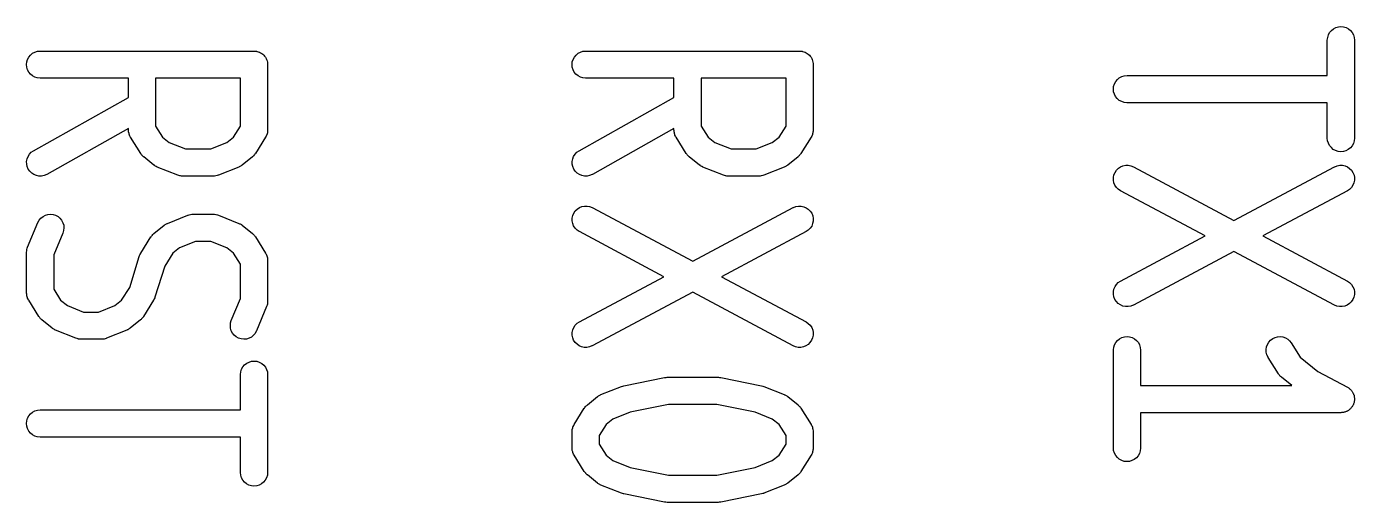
# Model space of a CAD drawing. Extents: x 100 to 142.1, y -108.7 to -91.2.
# Drawn here: x 135.88 to 142.09, y -93.37 to -91.15 of the extents above; entities that cross this region are included whole.
import ezdxf

# ---------------------------------------------------------------- set-up
doc = ezdxf.new("R2010")
doc.units = 0
doc.header["$MEASUREMENT"] = 0
doc.layers.add('BLACK', color=7, linetype='CONTINUOUS')

msp = doc.modelspace()

# ---------------------------------------------------------------- linework, layer by layer
at = {"layer": 'BLACK', "linetype": 'CONTINUOUS'}
for p, q in [((141.969, -91.1897), (141.975, -91.1789)), ((141.975, -91.1789), (141.983, -91.1694)), ((141.983, -91.1694), (141.993, -91.1616)), ((141.993, -91.1616), (142.004, -91.1559)), ((142.004, -91.1559), (142.016, -91.1524)), ((142.016, -91.1524), (142.028, -91.1512)), ((142.028, -91.1512), (142.04, -91.1525)), ((142.04, -91.1525), (142.052, -91.1562)), ((142.052, -91.1562), (142.063, -91.1621)), ((142.063, -91.1621), (142.073, -91.17)), ((142.073, -91.17), (142.081, -91.1796)), ((142.081, -91.1796), (142.086, -91.1905)), ((141.964, -91.2139), (141.966, -91.2015)), ((141.964, -91.2147), (141.964, -91.2139)), ((141.964, -91.3798), (141.964, -91.2147)), ((141.966, -91.2015), (141.969, -91.1897)), ((142.086, -91.1905), (142.09, -91.2024)), ((142.09, -91.2024), (142.091, -91.2147)), ((142.091, -91.2147), (142.091, -91.6719)), ((135.885, -91.3163), (135.889, -91.3044)), ((135.889, -91.3044), (135.895, -91.2935)), ((135.895, -91.2935), (135.903, -91.284)), ((135.903, -91.284), (135.912, -91.2761)), ((135.912, -91.2761), (135.923, -91.2703)), ((135.923, -91.2703), (135.935, -91.2667)), ((135.935, -91.2667), (135.948, -91.2655)), ((135.948, -91.2655), (136.948, -91.2655)), ((136.948, -91.2655), (136.948, -91.2655)), ((136.948, -91.2655), (136.948, -91.2655)), ((136.948, -91.2655), (136.949, -91.2655)), ((136.948, -91.2655), (136.948, -91.2655)), ((136.949, -91.2655), (136.954, -91.2662)), ((136.954, -91.2662), (136.96, -91.2668)), ((136.96, -91.2668), (136.961, -91.2669)), ((136.961, -91.2669), (136.961, -91.2669)), ((136.961, -91.2669), (136.967, -91.2687)), ((136.967, -91.2687), (136.972, -91.2705)), ((136.972, -91.2705), (136.972, -91.2706)), ((136.972, -91.2706), (136.973, -91.2707)), ((136.973, -91.2707), (136.978, -91.2735)), ((136.978, -91.2735), (136.983, -91.2764)), ((136.983, -91.2764), (136.983, -91.2765)), ((136.983, -91.2765), (136.983, -91.2766)), ((136.983, -91.2766), (136.988, -91.2805)), ((136.988, -91.2805), (136.993, -91.2843)), ((136.993, -91.2843), (136.993, -91.2845)), ((136.993, -91.2845), (136.993, -91.2846)), ((136.993, -91.2846), (136.997, -91.2893)), ((136.997, -91.2893), (137.001, -91.2939)), ((137.001, -91.2939), (137.001, -91.2941)), ((137.001, -91.2941), (137.001, -91.2943)), ((137.001, -91.2943), (137.004, -91.2996)), ((137.004, -91.2996), (137.006, -91.3048)), ((137.006, -91.3048), (137.006, -91.305)), ((138.435, -91.3163), (138.439, -91.3044)), ((138.439, -91.3044), (138.445, -91.2935)), ((138.445, -91.2935), (138.453, -91.284)), ((138.453, -91.284), (138.462, -91.2761)), ((138.462, -91.2761), (138.473, -91.2703)), ((138.473, -91.2703), (138.485, -91.2667)), ((138.485, -91.2667), (138.498, -91.2655)), ((138.498, -91.2655), (139.498, -91.2655)), ((139.498, -91.2655), (139.498, -91.2655)), ((139.498, -91.2655), (139.498, -91.2655)), ((139.498, -91.2655), (139.499, -91.2655)), ((139.498, -91.2655), (139.498, -91.2655)), ((139.499, -91.2655), (139.504, -91.2662)), ((139.504, -91.2662), (139.51, -91.2668)), ((139.51, -91.2668), (139.511, -91.2669)), ((139.511, -91.2669), (139.511, -91.2669)), ((139.511, -91.2669), (139.517, -91.2687)), ((139.517, -91.2687), (139.522, -91.2705)), ((139.522, -91.2705), (139.522, -91.2706)), ((139.522, -91.2706), (139.523, -91.2707)), ((139.523, -91.2707), (139.528, -91.2735)), ((139.528, -91.2735), (139.533, -91.2764)), ((139.533, -91.2764), (139.533, -91.2765)), ((139.533, -91.2765), (139.533, -91.2766)), ((139.533, -91.2766), (139.538, -91.2805)), ((139.538, -91.2805), (139.543, -91.2843)), ((139.543, -91.2843), (139.543, -91.2845)), ((139.543, -91.2845), (139.543, -91.2846)), ((139.543, -91.2846), (139.547, -91.2893)), ((139.547, -91.2893), (139.551, -91.2939)), ((139.551, -91.2939), (139.551, -91.2941)), ((139.551, -91.2941), (139.551, -91.2943)), ((139.551, -91.2943), (139.554, -91.2996)), ((139.554, -91.2996), (139.556, -91.3048)), ((139.556, -91.3048), (139.556, -91.305)), ((135.884, -91.3286), (135.885, -91.3163)), ((135.885, -91.3409), (135.884, -91.3286)), ((135.889, -91.3528), (135.885, -91.3409)), ((135.894, -91.3638), (135.889, -91.3528)), ((135.902, -91.3735), (135.894, -91.3638)), ((137.006, -91.305), (137.006, -91.3052)), ((137.006, -91.3052), (137.008, -91.3109)), ((137.008, -91.3109), (137.01, -91.3167)), ((137.01, -91.3167), (137.01, -91.3169)), ((137.01, -91.3169), (137.01, -91.3171)), ((137.01, -91.3171), (137.011, -91.323)), ((137.011, -91.323), (137.011, -91.329)), ((137.011, -91.329), (137.011, -91.6338)), ((138.434, -91.3286), (138.435, -91.3163)), ((138.435, -91.3409), (138.434, -91.3286)), ((138.439, -91.3528), (138.435, -91.3409)), ((138.444, -91.3638), (138.439, -91.3528)), ((138.452, -91.3735), (138.444, -91.3638)), ((139.556, -91.305), (139.556, -91.3052)), ((139.556, -91.3052), (139.558, -91.3109)), ((139.558, -91.3109), (139.56, -91.3167)), ((139.56, -91.3167), (139.56, -91.3169)), ((139.56, -91.3169), (139.56, -91.3171)), ((139.56, -91.3171), (139.561, -91.323)), ((139.561, -91.323), (139.561, -91.329)), ((139.561, -91.329), (139.561, -91.6338)), ((135.912, -91.3814), (135.902, -91.3735)), ((135.923, -91.3874), (135.912, -91.3814)), ((135.934, -91.3911), (135.923, -91.3874)), ((135.947, -91.3925), (135.934, -91.3911)), ((135.948, -91.3925), (135.947, -91.3925)), ((136.36, -91.3925), (135.948, -91.3925)), ((136.36, -91.4823), (136.36, -91.3925)), ((136.487, -91.3925), (136.487, -91.6156)), ((136.884, -91.3925), (136.487, -91.3925)), ((136.884, -91.6156), (136.884, -91.3925)), ((138.462, -91.3814), (138.452, -91.3735)), ((138.473, -91.3874), (138.462, -91.3814)), ((138.484, -91.3911), (138.473, -91.3874)), ((138.497, -91.3925), (138.484, -91.3911)), ((138.498, -91.3925), (138.497, -91.3925)), ((138.91, -91.3925), (138.498, -91.3925)), ((138.91, -91.4823), (138.91, -91.3925)), ((139.037, -91.3925), (139.037, -91.6156)), ((139.434, -91.3925), (139.037, -91.3925)), ((139.434, -91.6156), (139.434, -91.3925)), ((140.965, -91.4305), (140.969, -91.4187)), ((140.969, -91.4187), (140.975, -91.4078)), ((140.975, -91.4078), (140.983, -91.3983)), ((140.983, -91.3983), (140.992, -91.3904)), ((140.992, -91.3904), (141.003, -91.3846)), ((141.003, -91.3846), (141.015, -91.381)), ((141.015, -91.381), (141.028, -91.3798)), ((141.028, -91.3798), (141.964, -91.3798)), ((135.917, -91.7308), (136.36, -91.4823)), ((138.467, -91.7308), (138.91, -91.4823)), ((140.964, -91.4429), (140.965, -91.4305)), ((140.965, -91.4552), (140.964, -91.4429)), ((140.969, -91.4671), (140.965, -91.4552)), ((140.974, -91.4781), (140.969, -91.4671)), ((140.982, -91.4877), (140.974, -91.4781)), ((140.992, -91.4957), (140.982, -91.4877)), ((141.003, -91.5017), (140.992, -91.4957)), ((141.014, -91.5054), (141.003, -91.5017)), ((141.027, -91.5068), (141.014, -91.5054)), ((141.028, -91.5068), (141.027, -91.5068)), ((141.964, -91.5068), (141.028, -91.5068)), ((141.964, -91.6719), (141.964, -91.5068)), ((136.36, -91.6278), (135.979, -91.8416)), ((136.36, -91.6338), (136.36, -91.6278)), ((136.361, -91.6386), (136.36, -91.6338)), ((136.361, -91.6435), (136.361, -91.6386)), ((136.361, -91.6448), (136.361, -91.6435)), ((136.362, -91.6461), (136.361, -91.6448)), ((136.363, -91.6508), (136.362, -91.6461)), ((136.364, -91.6555), (136.363, -91.6508)), ((136.365, -91.6567), (136.364, -91.6555)), ((136.365, -91.658), (136.365, -91.6567)), ((136.367, -91.6623), (136.365, -91.658)), ((136.369, -91.6667), (136.367, -91.6623)), ((136.37, -91.6674), (136.369, -91.6667)), ((136.418, -91.7436), (136.37, -91.6674)), ((136.487, -91.6156), (136.52, -91.6672)), ((136.52, -91.6672), (136.551, -91.6926)), ((136.82, -91.6926), (136.852, -91.6671)), ((136.852, -91.6671), (136.884, -91.6156)), ((137.001, -91.6674), (136.954, -91.7436)), ((137.004, -91.6631), (137.001, -91.6674)), ((137.006, -91.6588), (137.004, -91.6631)), ((137.007, -91.6563), (137.006, -91.6575)), ((137.006, -91.6575), (137.006, -91.6588)), ((137.008, -91.6516), (137.007, -91.6563)), ((137.01, -91.647), (137.008, -91.6516)), ((137.011, -91.6395), (137.01, -91.6444)), ((137.01, -91.6444), (137.01, -91.6457)), ((137.01, -91.6457), (137.01, -91.647)), ((137.011, -91.6338), (137.011, -91.6347)), ((137.011, -91.6347), (137.011, -91.6395)), ((138.91, -91.6278), (138.529, -91.8416)), ((138.91, -91.6338), (138.91, -91.6278)), ((138.911, -91.6386), (138.91, -91.6338)), ((138.911, -91.6435), (138.911, -91.6386)), ((138.911, -91.6448), (138.911, -91.6435)), ((138.912, -91.6461), (138.911, -91.6448)), ((138.913, -91.6508), (138.912, -91.6461)), ((138.914, -91.6555), (138.913, -91.6508)), ((138.915, -91.6567), (138.914, -91.6555)), ((138.915, -91.658), (138.915, -91.6567)), ((138.917, -91.6623), (138.915, -91.658)), ((138.919, -91.6667), (138.917, -91.6623)), ((138.92, -91.6674), (138.919, -91.6667)), ((138.968, -91.7436), (138.92, -91.6674)), ((139.037, -91.6156), (139.07, -91.6672)), ((139.07, -91.6672), (139.101, -91.6926)), ((139.37, -91.6926), (139.402, -91.6671)), ((139.402, -91.6671), (139.434, -91.6156)), ((139.551, -91.6674), (139.504, -91.7436)), ((139.554, -91.6631), (139.551, -91.6674)), ((139.556, -91.6588), (139.554, -91.6631)), ((139.557, -91.6563), (139.556, -91.6575)), ((139.556, -91.6575), (139.556, -91.6588)), ((139.558, -91.6516), (139.557, -91.6563)), ((139.56, -91.647), (139.558, -91.6516)), ((139.561, -91.6395), (139.56, -91.6444)), ((139.56, -91.6444), (139.56, -91.6457)), ((139.56, -91.6457), (139.56, -91.647)), ((139.561, -91.6338), (139.561, -91.6347)), ((139.561, -91.6347), (139.561, -91.6395)), ((141.965, -91.6842), (141.964, -91.6719)), ((142.091, -91.6728), (142.09, -91.6851)), ((142.091, -91.6719), (142.091, -91.6728)), ((135.898, -91.7468), (135.906, -91.7378)), ((135.906, -91.7378), (135.917, -91.7308)), ((136.551, -91.6926), (136.627, -91.7227)), ((136.627, -91.7227), (136.745, -91.7227)), ((136.745, -91.7227), (136.82, -91.6926)), ((138.448, -91.7468), (138.456, -91.7378)), ((138.456, -91.7378), (138.467, -91.7308)), ((139.101, -91.6926), (139.177, -91.7227)), ((139.177, -91.7227), (139.295, -91.7227)), ((139.295, -91.7227), (139.37, -91.6926)), ((141.969, -91.6961), (141.965, -91.6842)), ((141.975, -91.707), (141.969, -91.6961)), ((141.983, -91.7166), (141.975, -91.707)), ((141.992, -91.7245), (141.983, -91.7166)), ((142.003, -91.7304), (141.992, -91.7245)), ((142.015, -91.7341), (142.003, -91.7304)), ((142.027, -91.7354), (142.015, -91.7341)), ((142.04, -91.7343), (142.027, -91.7354)), ((142.051, -91.7308), (142.04, -91.7343)), ((142.062, -91.725), (142.051, -91.7308)), ((142.072, -91.7173), (142.062, -91.725)), ((142.08, -91.7078), (142.072, -91.7173)), ((142.086, -91.6969), (142.08, -91.7078)), ((142.09, -91.6851), (142.086, -91.6969)), ((135.884, -91.7809), (135.887, -91.7687)), ((135.885, -91.7933), (135.884, -91.7809)), ((135.887, -91.8054), (135.885, -91.7933)), ((135.887, -91.7687), (135.891, -91.7572)), ((135.891, -91.7572), (135.898, -91.7468)), ((136.42, -91.7469), (136.418, -91.7436)), ((136.422, -91.7502), (136.42, -91.7469)), ((136.424, -91.7517), (136.422, -91.7502)), ((136.425, -91.7535), (136.424, -91.7517)), ((136.428, -91.7561), (136.425, -91.7535)), ((136.431, -91.759), (136.428, -91.7561)), ((136.432, -91.7596), (136.431, -91.759)), ((136.479, -91.7977), (136.432, -91.7596)), ((136.482, -91.7991), (136.479, -91.7977)), ((136.484, -91.8008), (136.482, -91.7991)), ((136.487, -91.8025), (136.484, -91.8008)), ((136.887, -91.8013), (136.884, -91.803)), ((136.889, -91.7996), (136.887, -91.8013)), ((136.891, -91.7982), (136.889, -91.7996)), ((136.892, -91.7977), (136.891, -91.7982)), ((136.94, -91.7596), (136.892, -91.7977)), ((136.943, -91.7567), (136.94, -91.7596)), ((136.946, -91.7541), (136.943, -91.7567)), ((136.947, -91.7524), (136.946, -91.7541)), ((136.949, -91.7509), (136.947, -91.7524)), ((136.951, -91.7476), (136.949, -91.7509)), ((136.953, -91.7444), (136.951, -91.7476)), ((136.954, -91.7436), (136.953, -91.7444)), ((138.434, -91.7809), (138.437, -91.7687)), ((138.435, -91.7933), (138.434, -91.7809)), ((138.437, -91.8054), (138.435, -91.7933)), ((138.437, -91.7687), (138.441, -91.7572)), ((138.441, -91.7572), (138.448, -91.7468)), ((138.97, -91.7469), (138.968, -91.7436)), ((138.972, -91.7502), (138.97, -91.7469)), ((138.974, -91.7517), (138.972, -91.7502)), ((138.975, -91.7535), (138.974, -91.7517)), ((138.978, -91.7561), (138.975, -91.7535)), ((138.981, -91.759), (138.978, -91.7561)), ((138.982, -91.7596), (138.981, -91.759)), ((139.029, -91.7977), (138.982, -91.7596)), ((139.032, -91.7991), (139.029, -91.7977)), ((139.034, -91.8008), (139.032, -91.7991)), ((139.037, -91.8025), (139.034, -91.8008)), ((139.437, -91.8013), (139.434, -91.803)), ((139.439, -91.7996), (139.437, -91.8013)), ((139.441, -91.7982), (139.439, -91.7996)), ((139.442, -91.7977), (139.441, -91.7982)), ((139.49, -91.7596), (139.442, -91.7977)), ((139.493, -91.7567), (139.49, -91.7596)), ((139.496, -91.7541), (139.493, -91.7567)), ((139.497, -91.7524), (139.496, -91.7541)), ((139.499, -91.7509), (139.497, -91.7524)), ((139.501, -91.7476), (139.499, -91.7509)), ((139.503, -91.7444), (139.501, -91.7476)), ((139.504, -91.7436), (139.503, -91.7444)), ((140.998, -91.8063), (141.009, -91.8015)), ((141.009, -91.8015), (141.022, -91.7992)), ((141.022, -91.7992), (141.034, -91.7992)), ((141.034, -91.7992), (141.046, -91.8016)), ((141.999, -91.8059), (142.01, -91.8013)), ((142.01, -91.8013), (142.022, -91.7991)), ((142.022, -91.7991), (142.035, -91.7992)), ((142.035, -91.7992), (142.047, -91.8018)), ((135.892, -91.8168), (135.887, -91.8054)), ((135.899, -91.827), (135.892, -91.8168)), ((135.908, -91.8357), (135.899, -91.827)), ((135.918, -91.8425), (135.908, -91.8357)), ((135.93, -91.8471), (135.918, -91.8425)), ((135.942, -91.8494), (135.93, -91.8471)), ((135.954, -91.8493), (135.942, -91.8494)), ((135.966, -91.8468), (135.954, -91.8493)), ((135.978, -91.842), (135.966, -91.8468)), ((135.979, -91.8416), (135.978, -91.842)), ((136.49, -91.8044), (136.487, -91.8025)), ((136.492, -91.8054), (136.49, -91.8044)), ((136.495, -91.8067), (136.492, -91.8054)), ((136.495, -91.807), (136.495, -91.8067)), ((136.591, -91.8451), (136.495, -91.807)), ((136.596, -91.8466), (136.591, -91.8451)), ((136.601, -91.8483), (136.596, -91.8466)), ((136.602, -91.8484), (136.601, -91.8483)), ((136.603, -91.8486), (136.602, -91.8484)), ((136.608, -91.8491), (136.603, -91.8486)), ((136.613, -91.8497), (136.608, -91.8491)), ((136.614, -91.8497), (136.613, -91.8497)), ((136.757, -91.8497), (136.614, -91.8497)), ((136.763, -91.8491), (136.757, -91.8497)), ((136.768, -91.8487), (136.763, -91.8491)), ((136.769, -91.8485), (136.768, -91.8487)), ((136.775, -91.8469), (136.769, -91.8485)), ((136.769, -91.8485), (136.769, -91.8485)), ((136.78, -91.8455), (136.775, -91.8469)), ((136.781, -91.8451), (136.78, -91.8455)), ((136.876, -91.807), (136.781, -91.8451)), ((136.878, -91.8058), (136.876, -91.807)), ((136.881, -91.8048), (136.878, -91.8058)), ((136.884, -91.803), (136.881, -91.8048)), ((138.442, -91.8168), (138.437, -91.8054)), ((138.449, -91.827), (138.442, -91.8168)), ((138.458, -91.8357), (138.449, -91.827)), ((138.468, -91.8425), (138.458, -91.8357)), ((138.48, -91.8471), (138.468, -91.8425)), ((138.492, -91.8494), (138.48, -91.8471)), ((138.504, -91.8493), (138.492, -91.8494)), ((138.516, -91.8468), (138.504, -91.8493)), ((138.528, -91.842), (138.516, -91.8468)), ((138.529, -91.8416), (138.528, -91.842)), ((139.04, -91.8044), (139.037, -91.8025)), ((139.042, -91.8054), (139.04, -91.8044)), ((139.045, -91.8067), (139.042, -91.8054)), ((139.045, -91.807), (139.045, -91.8067)), ((139.141, -91.8451), (139.045, -91.807)), ((139.146, -91.8466), (139.141, -91.8451)), ((139.151, -91.8483), (139.146, -91.8466)), ((139.152, -91.8484), (139.151, -91.8483)), ((139.153, -91.8486), (139.152, -91.8484)), ((139.158, -91.8491), (139.153, -91.8486)), ((139.163, -91.8497), (139.158, -91.8491)), ((139.164, -91.8497), (139.163, -91.8497)), ((139.307, -91.8497), (139.164, -91.8497)), ((139.313, -91.8491), (139.307, -91.8497)), ((139.318, -91.8487), (139.313, -91.8491)), ((139.319, -91.8485), (139.318, -91.8487)), ((139.325, -91.8469), (139.319, -91.8485)), ((139.319, -91.8485), (139.319, -91.8485)), ((139.33, -91.8455), (139.325, -91.8469)), ((139.331, -91.8451), (139.33, -91.8455)), ((139.426, -91.807), (139.331, -91.8451)), ((139.428, -91.8058), (139.426, -91.807)), ((139.431, -91.8048), (139.428, -91.8058)), ((139.434, -91.803), (139.431, -91.8048)), ((140.964, -91.8556), (140.967, -91.8435)), ((140.964, -91.868), (140.964, -91.8556)), ((140.967, -91.8435), (140.972, -91.8321)), ((140.972, -91.8321), (140.979, -91.8218)), ((140.979, -91.8218), (140.988, -91.8131)), ((140.988, -91.8131), (140.998, -91.8063)), ((141.046, -91.8016), (141.058, -91.8063)), ((141.058, -91.8063), (141.528, -92.0571)), ((141.528, -92.0571), (141.998, -91.8063)), ((141.998, -91.8063), (141.999, -91.8059)), ((142.047, -91.8018), (142.058, -91.8067)), ((142.058, -91.8067), (142.068, -91.8137)), ((142.068, -91.8137), (142.077, -91.8225)), ((142.077, -91.8225), (142.084, -91.8329)), ((142.084, -91.8329), (142.089, -91.8444)), ((142.089, -91.8444), (142.091, -91.8565)), ((142.091, -91.8565), (142.091, -91.8689)), ((140.967, -91.8802), (140.964, -91.868)), ((140.971, -91.8917), (140.967, -91.8802)), ((140.978, -91.9021), (140.971, -91.8917)), ((140.987, -91.911), (140.978, -91.9021)), ((140.997, -91.918), (140.987, -91.911)), ((140.998, -91.9184), (140.997, -91.918)), ((141.393, -92.129), (140.998, -91.9184)), ((142.058, -91.9184), (141.663, -92.129)), ((142.068, -91.9115), (142.058, -91.9184)), ((142.077, -91.9028), (142.068, -91.9115)), ((142.084, -91.8925), (142.077, -91.9028)), ((142.088, -91.8811), (142.084, -91.8925)), ((142.091, -91.8689), (142.088, -91.8811)), ((135.943, -92.0549), (135.951, -92.0454)), ((135.951, -92.0454), (135.961, -92.0377)), ((135.961, -92.0377), (135.972, -92.032)), ((135.972, -92.032), (135.984, -92.0285)), ((135.984, -92.0285), (135.996, -92.0274)), ((135.996, -92.0274), (136.008, -92.0288)), ((136.008, -92.0288), (136.02, -92.0325)), ((136.02, -92.0325), (136.031, -92.0384)), ((136.031, -92.0384), (136.04, -92.0464)), ((136.04, -92.0464), (136.048, -92.056)), ((136.543, -92.0701), (136.638, -92.032)), ((136.638, -92.032), (136.639, -92.0316)), ((136.639, -92.0316), (136.644, -92.0302)), ((136.644, -92.0302), (136.65, -92.0286)), ((136.65, -92.0286), (136.651, -92.0284)), ((136.65, -92.0286), (136.65, -92.0286)), ((136.651, -92.0284), (136.656, -92.028)), ((136.656, -92.028), (136.662, -92.0274)), ((136.662, -92.0274), (136.757, -92.0274)), ((136.757, -92.0274), (136.758, -92.0274)), ((136.758, -92.0274), (136.763, -92.028)), ((136.763, -92.028), (136.769, -92.0285)), ((136.769, -92.0285), (136.77, -92.0287)), ((136.77, -92.0287), (136.77, -92.0288)), ((136.77, -92.0288), (136.776, -92.0305)), ((136.776, -92.0305), (136.781, -92.032)), ((136.781, -92.032), (136.876, -92.0701)), ((138.434, -92.0461), (138.437, -92.034)), ((138.434, -92.0585), (138.434, -92.0461)), ((138.437, -92.034), (138.442, -92.0226)), ((138.442, -92.0226), (138.449, -92.0123)), ((138.449, -92.0123), (138.458, -92.0036)), ((138.458, -92.0036), (138.468, -91.9967)), ((138.468, -91.9967), (138.479, -91.992)), ((138.479, -91.992), (138.492, -91.9896)), ((138.492, -91.9896), (138.504, -91.9896)), ((138.504, -91.9896), (138.516, -91.9921)), ((138.516, -91.9921), (138.528, -91.9968)), ((138.528, -91.9968), (138.998, -92.2475)), ((138.998, -92.2475), (139.468, -91.9968)), ((139.468, -91.9968), (139.469, -91.9964)), ((139.469, -91.9964), (139.48, -91.9918)), ((139.48, -91.9918), (139.492, -91.9896)), ((139.492, -91.9896), (139.505, -91.9897)), ((139.505, -91.9897), (139.517, -91.9923)), ((139.517, -91.9923), (139.528, -91.9972)), ((139.528, -91.9972), (139.538, -92.0041)), ((139.538, -92.0041), (139.547, -92.013)), ((139.547, -92.013), (139.554, -92.0233)), ((139.554, -92.0233), (139.559, -92.0348)), ((139.559, -92.0348), (139.561, -92.047)), ((139.561, -92.047), (139.561, -92.0594)), ((135.889, -92.1808), (135.937, -92.0665)), ((135.937, -92.0657), (135.943, -92.0549)), ((135.937, -92.0665), (135.937, -92.0657)), ((136.048, -92.056), (136.054, -92.067)), ((136.054, -92.067), (136.058, -92.0788)), ((136.057, -92.1035), (136.054, -92.1154)), ((136.059, -92.0912), (136.057, -92.1035)), ((136.058, -92.0788), (136.059, -92.0912)), ((136.479, -92.1175), (136.527, -92.0794)), ((136.527, -92.0794), (136.528, -92.0789)), ((136.528, -92.0789), (136.53, -92.0775)), ((136.53, -92.0775), (136.532, -92.0758)), ((136.532, -92.0758), (136.535, -92.0742)), ((136.535, -92.0742), (136.538, -92.0723)), ((136.538, -92.0723), (136.541, -92.0713)), ((136.541, -92.0713), (136.543, -92.0701)), ((136.876, -92.0701), (136.877, -92.0704)), ((136.877, -92.0704), (136.879, -92.0717)), ((136.879, -92.0717), (136.882, -92.0727)), ((136.882, -92.0727), (136.885, -92.0746)), ((136.885, -92.0746), (136.888, -92.0763)), ((136.888, -92.0763), (136.89, -92.078)), ((136.89, -92.078), (136.892, -92.0794)), ((136.892, -92.0794), (136.94, -92.1175)), ((138.437, -92.0707), (138.434, -92.0585)), ((138.441, -92.0822), (138.437, -92.0707)), ((138.448, -92.0926), (138.441, -92.0822)), ((138.457, -92.1014), (138.448, -92.0926)), ((138.467, -92.1084), (138.457, -92.1014)), ((138.468, -92.1089), (138.467, -92.1084)), ((138.863, -92.3195), (138.468, -92.1089)), ((139.528, -92.1089), (139.133, -92.3195)), ((139.538, -92.102), (139.528, -92.1089)), ((139.547, -92.0932), (139.538, -92.102)), ((139.554, -92.083), (139.547, -92.0932)), ((139.558, -92.0715), (139.554, -92.083)), ((139.561, -92.0594), (139.558, -92.0715)), ((136.054, -92.1154), (136.011, -92.2179)), ((136.418, -92.2097), (136.465, -92.1335)), ((136.465, -92.1335), (136.466, -92.1327)), ((136.466, -92.1327), (136.468, -92.1295)), ((136.468, -92.1295), (136.471, -92.1262)), ((136.471, -92.1262), (136.472, -92.1247)), ((136.472, -92.1247), (136.473, -92.123)), ((136.473, -92.123), (136.476, -92.1204)), ((136.476, -92.1204), (136.479, -92.1175)), ((136.674, -92.1544), (136.599, -92.1845)), ((136.745, -92.1544), (136.674, -92.1544)), ((136.82, -92.1845), (136.745, -92.1544)), ((136.94, -92.1175), (136.94, -92.1181)), ((136.94, -92.1181), (136.943, -92.121)), ((136.943, -92.121), (136.946, -92.1236)), ((136.946, -92.1236), (136.948, -92.1253)), ((136.948, -92.1253), (136.949, -92.1269)), ((136.949, -92.1269), (136.951, -92.1302)), ((136.951, -92.1302), (136.954, -92.1335)), ((136.954, -92.1335), (137.001, -92.2097)), ((140.998, -92.3397), (141.393, -92.129)), ((141.663, -92.129), (142.058, -92.3397)), ((135.884, -92.2043), (135.885, -92.1985)), ((135.884, -92.205), (135.884, -92.2043)), ((135.884, -92.2052), (135.884, -92.205)), ((135.884, -92.205), (135.884, -92.205)), ((135.884, -92.205), (135.884, -92.205)), ((135.884, -92.3957), (135.884, -92.2052)), ((135.885, -92.1923), (135.886, -92.192)), ((135.885, -92.1926), (135.885, -92.1923)), ((135.885, -92.1985), (135.885, -92.1926)), ((135.886, -92.192), (135.887, -92.1864)), ((135.887, -92.1864), (135.889, -92.1808)), ((136.011, -92.2179), (136.011, -92.3775)), ((136.366, -92.369), (136.411, -92.2244)), ((136.411, -92.2235), (136.412, -92.2222)), ((136.411, -92.2244), (136.411, -92.2235)), ((136.412, -92.2208), (136.414, -92.2165)), ((136.412, -92.2222), (136.412, -92.2208)), ((136.414, -92.2165), (136.416, -92.2122)), ((136.416, -92.2122), (136.417, -92.211)), ((136.417, -92.211), (136.418, -92.2097)), ((136.567, -92.2099), (136.53, -92.27)), ((136.599, -92.1845), (136.567, -92.2099)), ((136.852, -92.2099), (136.82, -92.1845)), ((136.884, -92.2615), (136.852, -92.2099)), ((137.001, -92.2097), (137.002, -92.2104)), ((137.002, -92.2104), (137.004, -92.2148)), ((137.004, -92.2148), (137.006, -92.2191)), ((137.006, -92.2191), (137.007, -92.2204)), ((137.007, -92.2204), (137.007, -92.2216)), ((137.007, -92.2216), (137.008, -92.2263)), ((137.008, -92.2263), (137.01, -92.231)), ((137.01, -92.231), (137.01, -92.2323)), ((137.01, -92.2323), (137.01, -92.2336)), ((137.01, -92.2336), (137.011, -92.2385)), ((141.528, -92.201), (141.058, -92.4517)), ((141.998, -92.4517), (141.528, -92.201)), ((136.53, -92.27), (136.484, -92.4146)), ((136.884, -92.4211), (136.884, -92.2615)), ((137.011, -92.2385), (137.011, -92.2433)), ((137.011, -92.2433), (137.011, -92.4338)), ((138.468, -92.5301), (138.863, -92.3195)), ((139.133, -92.3195), (139.528, -92.5301)), ((140.972, -92.3656), (140.979, -92.3553)), ((140.979, -92.3553), (140.987, -92.3465)), ((140.987, -92.3465), (140.998, -92.3397)), ((142.058, -92.3397), (142.058, -92.3401)), ((142.058, -92.3401), (142.068, -92.3471)), ((142.068, -92.3471), (142.077, -92.356)), ((142.077, -92.356), (142.084, -92.3663)), ((135.885, -92.4006), (135.884, -92.3957)), ((135.885, -92.4054), (135.885, -92.4006)), ((135.885, -92.4067), (135.885, -92.4054)), ((135.885, -92.408), (135.885, -92.4067)), ((135.887, -92.4127), (135.885, -92.408)), ((135.888, -92.4174), (135.887, -92.4127)), ((135.889, -92.4186), (135.888, -92.4174)), ((135.889, -92.4199), (135.889, -92.4186)), ((135.891, -92.4242), (135.889, -92.4199)), ((136.011, -92.3775), (136.043, -92.4291)), ((136.328, -92.4291), (136.366, -92.369)), ((136.483, -92.4182), (136.481, -92.4225)), ((136.484, -92.4168), (136.483, -92.4182)), ((136.484, -92.4146), (136.484, -92.4155)), ((136.484, -92.4155), (136.484, -92.4168)), ((136.841, -92.5236), (136.884, -92.4211)), ((138.998, -92.3915), (138.528, -92.6422)), ((139.468, -92.6422), (138.998, -92.3915)), ((140.964, -92.3891), (140.967, -92.377)), ((140.964, -92.4015), (140.964, -92.3891)), ((140.967, -92.4137), (140.964, -92.4015)), ((140.967, -92.377), (140.972, -92.3656)), ((140.971, -92.4252), (140.967, -92.4137)), ((142.088, -92.4145), (142.083, -92.426)), ((142.084, -92.3663), (142.089, -92.3778)), ((142.091, -92.4024), (142.088, -92.4145)), ((142.089, -92.3778), (142.091, -92.39)), ((142.091, -92.39), (142.091, -92.4024)), ((135.893, -92.4286), (135.891, -92.4242)), ((135.894, -92.4293), (135.893, -92.4286)), ((135.941, -92.5055), (135.894, -92.4293)), ((136.043, -92.4291), (136.075, -92.4545)), ((136.075, -92.4545), (136.15, -92.4846)), ((136.221, -92.4846), (136.296, -92.4545)), ((136.296, -92.4545), (136.328, -92.4291)), ((136.478, -92.4293), (136.43, -92.5055)), ((136.479, -92.4268), (136.478, -92.428)), ((136.478, -92.428), (136.478, -92.4293)), ((136.481, -92.4225), (136.479, -92.4268)), ((137.006, -92.4582), (136.959, -92.5725)), ((137.008, -92.4526), (137.006, -92.4582)), ((137.01, -92.447), (137.008, -92.4526)), ((137.011, -92.4347), (137.01, -92.4404)), ((137.01, -92.4404), (137.01, -92.4464)), ((137.01, -92.4464), (137.01, -92.4467)), ((137.01, -92.4467), (137.01, -92.447)), ((137.011, -92.4338), (137.011, -92.434)), ((137.011, -92.434), (137.011, -92.434)), ((137.011, -92.434), (137.011, -92.434)), ((137.011, -92.434), (137.011, -92.4347)), ((140.978, -92.4355), (140.971, -92.4252)), ((140.987, -92.4444), (140.978, -92.4355)), ((140.997, -92.4514), (140.987, -92.4444)), ((141.008, -92.4562), (140.997, -92.4514)), ((141.021, -92.4588), (141.008, -92.4562)), ((141.033, -92.459), (141.021, -92.4588)), ((141.045, -92.4567), (141.033, -92.459)), ((141.057, -92.4521), (141.045, -92.4567)), ((141.058, -92.4517), (141.057, -92.4521)), ((142.009, -92.4565), (141.998, -92.4517)), ((142.021, -92.4589), (142.009, -92.4565)), ((142.034, -92.4589), (142.021, -92.4589)), ((142.046, -92.4565), (142.034, -92.4589)), ((142.057, -92.4518), (142.046, -92.4565)), ((142.068, -92.445), (142.057, -92.4518)), ((142.076, -92.4362), (142.068, -92.445)), ((142.083, -92.426), (142.076, -92.4362)), ((135.944, -92.5088), (135.941, -92.5055)), ((135.946, -92.5121), (135.944, -92.5088)), ((135.948, -92.5137), (135.946, -92.5121)), ((135.949, -92.5154), (135.948, -92.5137)), ((135.952, -92.518), (135.949, -92.5154)), ((135.955, -92.5209), (135.952, -92.518)), ((135.956, -92.5215), (135.955, -92.5209)), ((136.003, -92.5596), (135.956, -92.5215)), ((136.15, -92.4846), (136.221, -92.4846)), ((136.416, -92.5215), (136.368, -92.5596)), ((136.419, -92.5186), (136.416, -92.5215)), ((136.422, -92.516), (136.419, -92.5186)), ((136.423, -92.5143), (136.422, -92.516)), ((136.425, -92.5128), (136.423, -92.5143)), ((136.427, -92.5095), (136.425, -92.5128)), ((136.43, -92.5063), (136.427, -92.5095)), ((136.43, -92.5055), (136.43, -92.5063)), ((136.837, -92.5478), (136.838, -92.5355)), ((136.838, -92.5355), (136.841, -92.5236)), ((138.442, -92.556), (138.449, -92.5458)), ((138.449, -92.5458), (138.457, -92.537)), ((138.457, -92.537), (138.468, -92.5301)), ((139.528, -92.5301), (139.528, -92.5306)), ((139.528, -92.5306), (139.538, -92.5376)), ((139.538, -92.5376), (139.547, -92.5464)), ((136.005, -92.561), (136.003, -92.5596)), ((136.008, -92.5627), (136.005, -92.561)), ((136.011, -92.5644), (136.008, -92.5627)), ((136.014, -92.5663), (136.011, -92.5644)), ((136.016, -92.5673), (136.014, -92.5663)), ((136.018, -92.5686), (136.016, -92.5673)), ((136.019, -92.5689), (136.018, -92.5686)), ((136.115, -92.607), (136.019, -92.5689)), ((136.12, -92.6085), (136.115, -92.607)), ((136.256, -92.6074), (136.251, -92.6088)), ((136.257, -92.607), (136.256, -92.6074)), ((136.352, -92.5689), (136.257, -92.607)), ((136.355, -92.5677), (136.352, -92.5689)), ((136.357, -92.5667), (136.355, -92.5677)), ((136.36, -92.5648), (136.357, -92.5667)), ((136.363, -92.5632), (136.36, -92.5648)), ((136.365, -92.5616), (136.363, -92.5632)), ((136.368, -92.5601), (136.365, -92.5616)), ((136.368, -92.5596), (136.368, -92.5601)), ((136.838, -92.5602), (136.837, -92.5478)), ((136.841, -92.572), (136.838, -92.5602)), ((136.847, -92.583), (136.841, -92.572)), ((136.855, -92.5926), (136.847, -92.583)), ((136.864, -92.6006), (136.855, -92.5926)), ((136.875, -92.6065), (136.864, -92.6006)), ((136.887, -92.6102), (136.875, -92.6065)), ((136.924, -92.607), (136.912, -92.6105)), ((136.935, -92.6013), (136.924, -92.607)), ((136.944, -92.5936), (136.935, -92.6013)), ((136.952, -92.5841), (136.944, -92.5936)), ((136.958, -92.5733), (136.952, -92.5841)), ((136.959, -92.5725), (136.958, -92.5733)), ((138.434, -92.5796), (138.437, -92.5675)), ((138.434, -92.592), (138.434, -92.5796)), ((138.437, -92.6042), (138.434, -92.592)), ((138.437, -92.5675), (138.442, -92.556)), ((138.441, -92.6157), (138.437, -92.6042)), ((139.547, -92.5464), (139.554, -92.5568)), ((139.558, -92.605), (139.553, -92.6164)), ((139.554, -92.5568), (139.559, -92.5683)), ((139.561, -92.5929), (139.558, -92.605)), ((139.559, -92.5683), (139.561, -92.5805)), ((139.561, -92.5805), (139.561, -92.5929)), ((140.993, -92.6092), (141.004, -92.6035)), ((141.004, -92.6035), (141.016, -92.6)), ((141.016, -92.6), (141.028, -92.5989)), ((141.028, -92.5989), (141.04, -92.6002)), ((141.04, -92.6002), (141.052, -92.6038)), ((141.052, -92.6038), (141.063, -92.6097)), ((141.699, -92.6158), (141.709, -92.6083)), ((141.709, -92.6083), (141.72, -92.6028)), ((141.72, -92.6028), (141.732, -92.5997)), ((141.732, -92.5997), (141.744, -92.5989)), ((141.744, -92.5989), (141.756, -92.6005)), ((141.756, -92.6005), (141.768, -92.6045)), ((141.768, -92.6045), (141.779, -92.6107)), ((136.125, -92.6102), (136.12, -92.6085)), ((136.126, -92.6103), (136.125, -92.6102)), ((136.126, -92.6105), (136.126, -92.6103)), ((136.132, -92.611), (136.126, -92.6105)), ((136.137, -92.6116), (136.132, -92.611)), ((136.138, -92.6116), (136.137, -92.6116)), ((136.233, -92.6116), (136.138, -92.6116)), ((136.239, -92.611), (136.233, -92.6116)), ((136.244, -92.6106), (136.239, -92.611)), ((136.245, -92.6104), (136.244, -92.6106)), ((136.246, -92.6104), (136.245, -92.6104)), ((136.251, -92.6088), (136.246, -92.6104)), ((136.899, -92.6116), (136.887, -92.6102)), ((136.912, -92.6105), (136.899, -92.6116)), ((138.448, -92.626), (138.441, -92.6157)), ((138.457, -92.6349), (138.448, -92.626)), ((138.467, -92.6419), (138.457, -92.6349)), ((138.478, -92.6467), (138.467, -92.6419)), ((138.491, -92.6493), (138.478, -92.6467)), ((138.503, -92.6494), (138.491, -92.6493)), ((138.515, -92.6472), (138.503, -92.6494)), ((138.527, -92.6426), (138.515, -92.6472)), ((138.528, -92.6422), (138.527, -92.6426)), ((139.479, -92.6469), (139.468, -92.6422)), ((139.491, -92.6494), (139.479, -92.6469)), ((139.504, -92.6494), (139.491, -92.6494)), ((139.516, -92.647), (139.504, -92.6494)), ((139.527, -92.6423), (139.516, -92.647)), ((139.538, -92.6354), (139.527, -92.6423)), ((139.546, -92.6267), (139.538, -92.6354)), ((139.553, -92.6164), (139.546, -92.6267)), ((140.964, -92.6615), (140.966, -92.6492)), ((140.964, -92.6624), (140.964, -92.6615)), ((140.964, -93.1195), (140.964, -92.6624)), ((140.966, -92.6492), (140.969, -92.6373)), ((140.969, -92.6373), (140.975, -92.6265)), ((140.975, -92.6265), (140.983, -92.617)), ((140.983, -92.617), (140.993, -92.6092)), ((141.063, -92.6097), (141.073, -92.6176)), ((141.073, -92.6176), (141.081, -92.6272)), ((141.081, -92.6272), (141.086, -92.6382)), ((141.086, -92.6382), (141.09, -92.65)), ((141.09, -92.65), (141.091, -92.6624)), ((141.091, -92.6624), (141.091, -92.8274)), ((141.678, -92.6597), (141.68, -92.6474)), ((141.679, -92.6721), (141.678, -92.6597)), ((141.68, -92.6474), (141.684, -92.6357)), ((141.684, -92.6357), (141.691, -92.625)), ((141.691, -92.625), (141.699, -92.6158)), ((141.779, -92.6107), (141.788, -92.6189)), ((141.788, -92.6189), (141.796, -92.6287)), ((141.796, -92.6287), (141.838, -92.6957)), ((136.895, -92.7408), (136.903, -92.7313)), ((136.903, -92.7313), (136.913, -92.7235)), ((136.913, -92.7235), (136.924, -92.7178)), ((136.924, -92.7178), (136.936, -92.7143)), ((136.936, -92.7143), (136.948, -92.7131)), ((136.948, -92.7131), (136.96, -92.7144)), ((136.96, -92.7144), (136.972, -92.7181)), ((136.972, -92.7181), (136.983, -92.724)), ((136.983, -92.724), (136.993, -92.7319)), ((136.993, -92.7319), (137.001, -92.7415)), ((141.682, -92.6841), (141.679, -92.6721)), ((141.688, -92.6953), (141.682, -92.6841)), ((141.688, -92.696), (141.688, -92.6953)), ((141.736, -92.7722), (141.688, -92.696)), ((141.838, -92.6957), (141.92, -92.7615)), ((136.884, -92.7758), (136.886, -92.7634)), ((136.884, -92.7766), (136.884, -92.7758)), ((136.884, -92.9417), (136.884, -92.7766)), ((136.886, -92.7634), (136.889, -92.7516)), ((136.889, -92.7516), (136.895, -92.7408)), ((137.001, -92.7415), (137.006, -92.7524)), ((137.006, -92.7524), (137.01, -92.7643)), ((137.01, -92.7643), (137.011, -92.7766)), ((137.011, -92.7766), (137.011, -93.2338)), ((138.676, -92.8287), (138.866, -92.7906)), ((138.866, -92.7905), (138.867, -92.7904)), ((138.866, -92.7906), (138.866, -92.7905)), ((138.866, -92.7905), (138.866, -92.7905)), ((138.866, -92.7905), (138.866, -92.7905)), ((138.867, -92.7904), (138.873, -92.7899)), ((138.873, -92.7899), (138.879, -92.7893)), ((138.879, -92.7893), (139.117, -92.7893)), ((139.117, -92.7893), (139.117, -92.7893)), ((139.117, -92.7893), (139.117, -92.7893)), ((139.117, -92.7893), (139.118, -92.7893)), ((139.117, -92.7893), (139.117, -92.7893)), ((139.118, -92.7893), (139.123, -92.79)), ((139.123, -92.79), (139.129, -92.7906)), ((139.129, -92.7906), (139.32, -92.8287)), ((141.738, -92.7754), (141.736, -92.7722)), ((141.74, -92.7788), (141.738, -92.7754)), ((141.742, -92.7803), (141.74, -92.7788)), ((141.743, -92.782), (141.742, -92.7803)), ((141.746, -92.7847), (141.743, -92.782)), ((141.749, -92.7876), (141.746, -92.7847)), ((141.75, -92.7881), (141.749, -92.7876)), ((141.799, -92.8274), (141.75, -92.7881)), ((141.92, -92.7615), (142.058, -92.8349)), ((138.569, -92.8701), (138.665, -92.832)), ((138.665, -92.8316), (138.671, -92.8302)), ((138.665, -92.832), (138.665, -92.8316)), ((138.671, -92.8302), (138.676, -92.8287)), ((139.32, -92.8287), (139.32, -92.8288)), ((139.32, -92.8288), (139.326, -92.8305)), ((139.326, -92.8305), (139.331, -92.832)), ((139.331, -92.832), (139.426, -92.8701)), ((141.091, -92.8274), (141.799, -92.8274)), ((142.058, -92.8349), (142.058, -92.8353)), ((142.058, -92.8353), (142.061, -92.8371)), ((142.061, -92.8371), (142.063, -92.8385)), ((142.063, -92.8385), (142.066, -92.8406)), ((142.066, -92.8406), (142.068, -92.8423)), ((142.068, -92.8423), (142.071, -92.8445)), ((142.071, -92.8445), (142.073, -92.8465)), ((142.073, -92.8465), (142.075, -92.849)), ((142.075, -92.849), (142.077, -92.8512)), ((142.077, -92.8512), (142.079, -92.8538)), ((142.079, -92.8538), (142.081, -92.8562)), ((142.081, -92.8562), (142.082, -92.859)), ((138.503, -92.9204), (138.506, -92.9175)), ((138.506, -92.9175), (138.553, -92.8794)), ((138.553, -92.8794), (138.554, -92.8789)), ((138.554, -92.8789), (138.556, -92.8775)), ((138.556, -92.8775), (138.558, -92.8758)), ((138.558, -92.8758), (138.561, -92.8742)), ((138.561, -92.8742), (138.564, -92.8723)), ((138.564, -92.8723), (138.567, -92.8713)), ((138.567, -92.8713), (138.569, -92.8701)), ((138.885, -92.9163), (138.706, -92.9521)), ((139.11, -92.9163), (138.885, -92.9163)), ((139.289, -92.9521), (139.11, -92.9163)), ((139.426, -92.8701), (139.427, -92.8704)), ((139.427, -92.8704), (139.429, -92.8717)), ((139.429, -92.8717), (139.432, -92.8727)), ((139.432, -92.8727), (139.435, -92.8746)), ((139.435, -92.8746), (139.438, -92.8763)), ((139.438, -92.8763), (139.44, -92.878)), ((139.44, -92.878), (139.442, -92.8794)), ((139.442, -92.8794), (139.49, -92.9175)), ((139.49, -92.9175), (139.49, -92.9181)), ((139.49, -92.9181), (139.493, -92.921)), ((142.082, -92.859), (142.084, -92.8616)), ((142.085, -92.9183), (142.083, -92.9212)), ((142.084, -92.8616), (142.085, -92.8644)), ((142.085, -92.8644), (142.086, -92.8671)), ((142.086, -92.9155), (142.085, -92.9183)), ((142.086, -92.8671), (142.087, -92.8702)), ((142.087, -92.9126), (142.086, -92.9155)), ((142.087, -92.8702), (142.089, -92.8731)), ((142.088, -92.9098), (142.087, -92.9126)), ((142.089, -92.9067), (142.088, -92.9098)), ((142.089, -92.8731), (142.089, -92.8761)), ((142.089, -92.8761), (142.09, -92.879)), ((142.09, -92.9037), (142.089, -92.9067)), ((142.09, -92.879), (142.09, -92.8822)), ((142.09, -92.8822), (142.091, -92.8853)), ((142.091, -92.8976), (142.09, -92.9006)), ((142.09, -92.9006), (142.09, -92.9037)), ((142.091, -92.8853), (142.091, -92.8883)), ((142.091, -92.8883), (142.091, -92.8914)), ((142.091, -92.8914), (142.091, -92.8945)), ((142.091, -92.8945), (142.091, -92.8976)), ((135.885, -92.9924), (135.889, -92.9806)), ((135.889, -92.9806), (135.895, -92.9697)), ((135.895, -92.9697), (135.903, -92.9602)), ((135.903, -92.9602), (135.912, -92.9523)), ((135.912, -92.9523), (135.923, -92.9465)), ((135.923, -92.9465), (135.935, -92.9429)), ((135.935, -92.9429), (135.948, -92.9417)), ((135.948, -92.9417), (136.884, -92.9417)), ((138.444, -93.0097), (138.491, -92.9335)), ((138.491, -92.9335), (138.492, -92.9327)), ((138.492, -92.9327), (138.494, -92.9295)), ((138.494, -92.9295), (138.497, -92.9262)), ((138.497, -92.9262), (138.498, -92.9247)), ((138.498, -92.9247), (138.5, -92.923)), ((138.5, -92.923), (138.503, -92.9204)), ((138.706, -92.9521), (138.625, -92.9845)), ((139.37, -92.9845), (139.289, -92.9521)), ((139.493, -92.921), (139.496, -92.9236)), ((139.496, -92.9236), (139.498, -92.9253)), ((139.498, -92.9253), (139.499, -92.9269)), ((139.499, -92.9269), (139.501, -92.9302)), ((139.501, -92.9302), (139.504, -92.9335)), ((139.504, -92.9335), (139.551, -93.0097)), ((142.028, -92.9544), (141.091, -92.9544)), ((141.091, -92.9544), (141.091, -93.1195)), ((142.031, -92.9541), (142.028, -92.9544)), ((142.034, -92.9541), (142.031, -92.9541)), ((142.037, -92.9535), (142.034, -92.9541)), ((142.04, -92.9532), (142.037, -92.9535)), ((142.043, -92.9523), (142.04, -92.9532)), ((142.046, -92.9517), (142.043, -92.9523)), ((142.049, -92.9505), (142.046, -92.9517)), ((142.052, -92.9496), (142.049, -92.9505)), ((142.055, -92.9482), (142.052, -92.9496)), ((142.057, -92.947), (142.055, -92.9482)), ((142.06, -92.9453), (142.057, -92.947)), ((142.063, -92.9438), (142.06, -92.9453)), ((142.065, -92.9419), (142.063, -92.9438)), ((142.068, -92.9402), (142.065, -92.9419)), ((142.07, -92.938), (142.068, -92.9402)), ((142.072, -92.936), (142.07, -92.938)), ((142.074, -92.9336), (142.072, -92.936)), ((142.076, -92.9315), (142.074, -92.9336)), ((142.078, -92.9289), (142.076, -92.9315)), ((142.08, -92.9264), (142.078, -92.9289)), ((142.082, -92.9237), (142.08, -92.9264)), ((142.083, -92.9212), (142.082, -92.9237)), ((135.884, -93.0048), (135.885, -92.9924)), ((135.885, -93.0171), (135.884, -93.0048)), ((135.889, -93.029), (135.885, -93.0171)), ((135.894, -93.04), (135.889, -93.029)), ((135.902, -93.0496), (135.894, -93.04)), ((138.434, -93.0424), (138.435, -93.0376)), ((138.434, -93.0433), (138.434, -93.0424)), ((138.435, -93.0314), (138.436, -93.0301)), ((138.435, -93.0327), (138.435, -93.0314)), ((138.435, -93.0376), (138.435, -93.0327)), ((138.436, -93.0301), (138.437, -93.0255)), ((138.437, -93.0255), (138.438, -93.0208)), ((138.438, -93.0208), (138.439, -93.0196)), ((138.439, -93.0183), (138.442, -93.014)), ((138.439, -93.0196), (138.439, -93.0183)), ((138.442, -93.014), (138.444, -93.0097)), ((138.593, -93.0099), (138.561, -93.0615)), ((138.625, -92.9845), (138.593, -93.0099)), ((139.402, -93.0099), (139.37, -92.9845)), ((139.434, -93.0615), (139.402, -93.0099)), ((139.551, -93.0097), (139.552, -93.0104)), ((139.552, -93.0104), (139.554, -93.0148)), ((139.554, -93.0148), (139.556, -93.0191)), ((139.556, -93.0191), (139.557, -93.0204)), ((139.557, -93.0204), (139.557, -93.0216)), ((139.557, -93.0216), (139.558, -93.0263)), ((139.558, -93.0263), (139.56, -93.031)), ((139.56, -93.031), (139.56, -93.0323)), ((139.56, -93.0323), (139.56, -93.0336)), ((139.56, -93.0336), (139.561, -93.0385)), ((139.561, -93.0385), (139.561, -93.0433)), ((135.912, -93.0576), (135.902, -93.0496)), ((135.923, -93.0636), (135.912, -93.0576)), ((135.934, -93.0673), (135.923, -93.0636)), ((135.947, -93.0687), (135.934, -93.0673)), ((135.948, -93.0687), (135.947, -93.0687)), ((136.884, -93.0687), (135.948, -93.0687)), ((136.884, -93.2338), (136.884, -93.0687)), ((138.434, -93.1195), (138.434, -93.0433)), ((138.561, -93.0615), (138.561, -93.1013)), ((138.561, -93.1013), (138.593, -93.1529)), ((139.402, -93.1529), (139.434, -93.1013)), ((139.434, -93.1013), (139.434, -93.0615)), ((139.561, -93.0433), (139.561, -93.1195)), ((138.435, -93.1244), (138.434, -93.1195)), ((138.435, -93.1292), (138.435, -93.1244)), ((138.435, -93.1305), (138.435, -93.1292)), ((138.435, -93.1318), (138.435, -93.1305)), ((138.437, -93.1365), (138.435, -93.1318)), ((138.438, -93.1412), (138.437, -93.1365)), ((138.439, -93.1424), (138.438, -93.1412)), ((138.439, -93.1437), (138.439, -93.1424)), ((138.441, -93.148), (138.439, -93.1437)), ((138.443, -93.1524), (138.441, -93.148)), ((138.444, -93.1532), (138.443, -93.1524)), ((138.491, -93.2293), (138.444, -93.1532)), ((138.593, -93.1529), (138.625, -93.1783)), ((139.37, -93.1783), (139.402, -93.1529)), ((139.551, -93.1532), (139.504, -93.2293)), ((139.554, -93.1488), (139.551, -93.1532)), ((139.556, -93.1445), (139.554, -93.1488)), ((139.557, -93.1421), (139.556, -93.1433)), ((139.556, -93.1433), (139.556, -93.1445)), ((139.558, -93.1373), (139.557, -93.1421)), ((139.56, -93.1327), (139.558, -93.1373)), ((139.561, -93.1252), (139.56, -93.1301)), ((139.56, -93.1301), (139.56, -93.1314)), ((139.56, -93.1314), (139.56, -93.1327)), ((139.561, -93.1195), (139.561, -93.1204)), ((139.561, -93.1204), (139.561, -93.1252)), ((140.965, -93.1318), (140.964, -93.1195)), ((140.969, -93.1437), (140.965, -93.1318)), ((140.975, -93.1546), (140.969, -93.1437)), ((140.983, -93.1642), (140.975, -93.1546)), ((140.992, -93.1721), (140.983, -93.1642)), ((141.072, -93.1649), (141.062, -93.1726)), ((141.08, -93.1554), (141.072, -93.1649)), ((141.086, -93.1445), (141.08, -93.1554)), ((141.09, -93.1327), (141.086, -93.1445)), ((141.091, -93.1204), (141.09, -93.1327)), ((141.091, -93.1195), (141.091, -93.1204)), ((138.625, -93.1783), (138.706, -93.2108)), ((138.706, -93.2108), (138.885, -93.2465)), ((139.11, -93.2465), (139.289, -93.2108)), ((139.289, -93.2108), (139.37, -93.1783)), ((141.003, -93.178), (140.992, -93.1721)), ((141.015, -93.1817), (141.003, -93.178)), ((141.027, -93.183), (141.015, -93.1817)), ((141.04, -93.1819), (141.027, -93.183)), ((141.051, -93.1784), (141.04, -93.1819)), ((141.062, -93.1726), (141.051, -93.1784)), ((136.885, -93.2461), (136.884, -93.2338)), ((136.889, -93.258), (136.885, -93.2461)), ((136.895, -93.2689), (136.889, -93.258)), ((136.903, -93.2785), (136.895, -93.2689)), ((136.912, -93.2864), (136.903, -93.2785)), ((136.923, -93.2923), (136.912, -93.2864)), ((136.982, -93.2869), (136.971, -93.2927)), ((136.992, -93.2792), (136.982, -93.2869)), ((137, -93.2697), (136.992, -93.2792)), ((137.006, -93.2588), (137, -93.2697)), ((137.01, -93.247), (137.006, -93.2588)), ((137.011, -93.2347), (137.01, -93.247)), ((137.011, -93.2338), (137.011, -93.2347)), ((138.494, -93.2326), (138.491, -93.2293)), ((138.496, -93.2359), (138.494, -93.2326)), ((138.498, -93.2375), (138.496, -93.2359)), ((138.499, -93.2392), (138.498, -93.2375)), ((138.502, -93.2418), (138.499, -93.2392)), ((138.505, -93.2447), (138.502, -93.2418)), ((138.506, -93.2453), (138.505, -93.2447)), ((138.553, -93.2834), (138.506, -93.2453)), ((138.555, -93.2848), (138.553, -93.2834)), ((138.558, -93.2866), (138.555, -93.2848)), ((138.561, -93.2882), (138.558, -93.2866)), ((138.564, -93.2901), (138.561, -93.2882)), ((138.566, -93.2911), (138.564, -93.2901)), ((138.568, -93.2924), (138.566, -93.2911)), ((138.885, -93.2465), (139.11, -93.2465)), ((139.431, -93.2905), (139.428, -93.2915)), ((139.434, -93.2887), (139.431, -93.2905)), ((139.437, -93.287), (139.434, -93.2887)), ((139.439, -93.2854), (139.437, -93.287)), ((139.441, -93.2839), (139.439, -93.2854)), ((139.442, -93.2834), (139.441, -93.2839)), ((139.49, -93.2453), (139.442, -93.2834)), ((139.493, -93.2424), (139.49, -93.2453)), ((139.496, -93.2398), (139.493, -93.2424)), ((139.497, -93.2381), (139.496, -93.2398)), ((139.499, -93.2366), (139.497, -93.2381)), ((139.501, -93.2333), (139.499, -93.2366)), ((139.503, -93.2301), (139.501, -93.2333)), ((139.504, -93.2293), (139.503, -93.2301)), ((136.935, -93.296), (136.923, -93.2923)), ((136.947, -93.2973), (136.935, -93.296)), ((136.96, -93.2962), (136.947, -93.2973)), ((136.971, -93.2927), (136.96, -93.2962)), ((138.569, -93.2927), (138.568, -93.2924)), ((138.665, -93.3308), (138.569, -93.2927)), ((138.67, -93.3323), (138.665, -93.3308)), ((138.675, -93.334), (138.67, -93.3323)), ((138.676, -93.3341), (138.675, -93.334)), ((138.866, -93.3722), (138.676, -93.3341)), ((139.32, -93.3341), (139.129, -93.3722)), ((139.325, -93.3326), (139.32, -93.3341)), ((139.33, -93.3312), (139.325, -93.3326)), ((139.331, -93.3308), (139.33, -93.3312)), ((139.426, -93.2927), (139.331, -93.3308)), ((139.428, -93.2915), (139.426, -93.2927)), ((138.872, -93.3728), (138.866, -93.3722)), ((138.878, -93.3735), (138.872, -93.3728)), ((138.879, -93.3735), (138.878, -93.3735)), ((138.878, -93.3735), (138.878, -93.3735)), ((138.878, -93.3735), (138.878, -93.3735)), ((138.878, -93.3735), (138.878, -93.3735)), ((139.117, -93.3735), (138.879, -93.3735)), ((139.122, -93.3729), (139.117, -93.3735)), ((139.128, -93.3724), (139.122, -93.3729)), ((139.129, -93.3723), (139.128, -93.3724)), ((139.129, -93.3722), (139.129, -93.3723)), ((139.129, -93.3723), (139.129, -93.3723)), ((139.129, -93.3723), (139.129, -93.3723))]:
    msp.add_line(p, q, dxfattribs=at)

doc.saveas('drawing.dxf')
